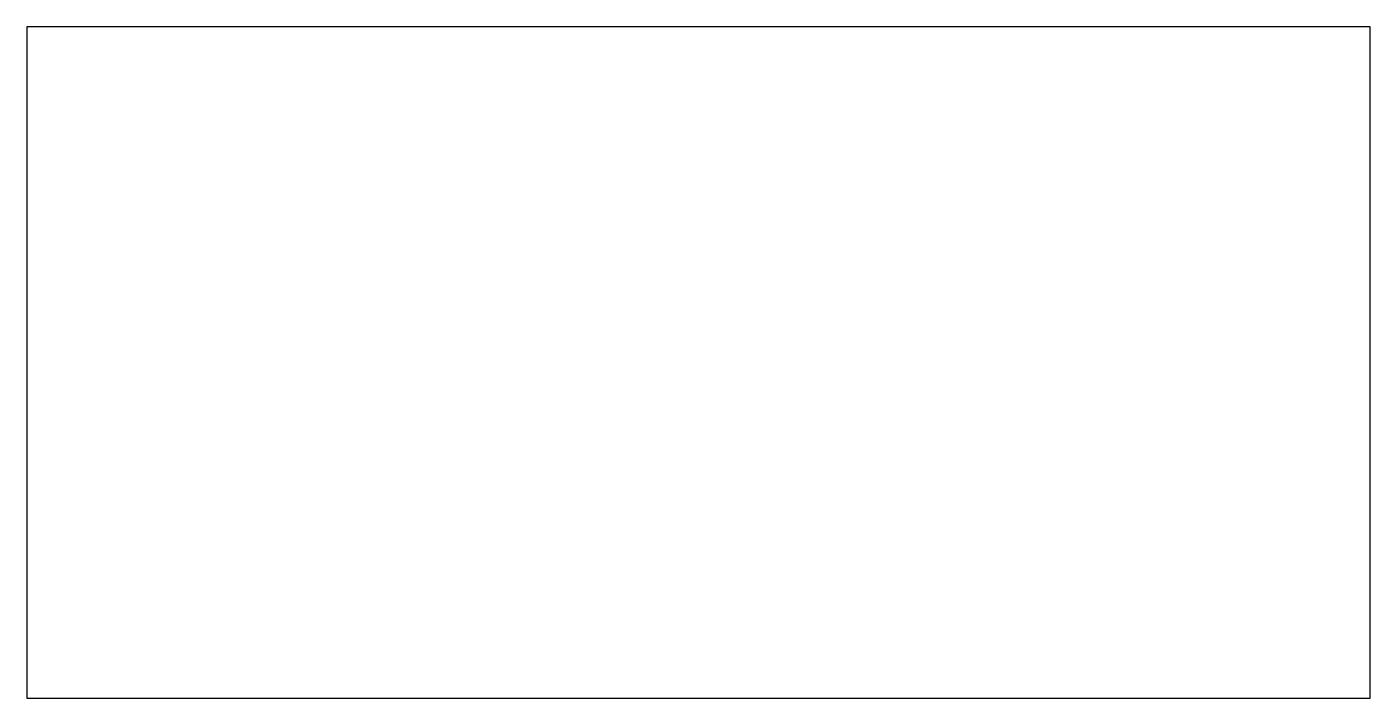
# Model space of a CAD drawing. Header units: millimetres. Extents: x 0 to 200, y 0 to 100.
import ezdxf

# ---------------------------------------------------------------- set-up
doc = ezdxf.new("R2010")
doc.units = ezdxf.units.MM

msp = doc.modelspace()

# ---------------------------------------------------------------- linework, layer by layer
at = {"layer": 'TAGLIO'}
for p, q in [((200, 100), (0, 100)), ((0, 100), (0, 0)), ((200, 0), (200, 100)), ((0, 0), (200, 0))]:
    msp.add_line(p, q, dxfattribs=at)

doc.saveas('drawing.dxf')
